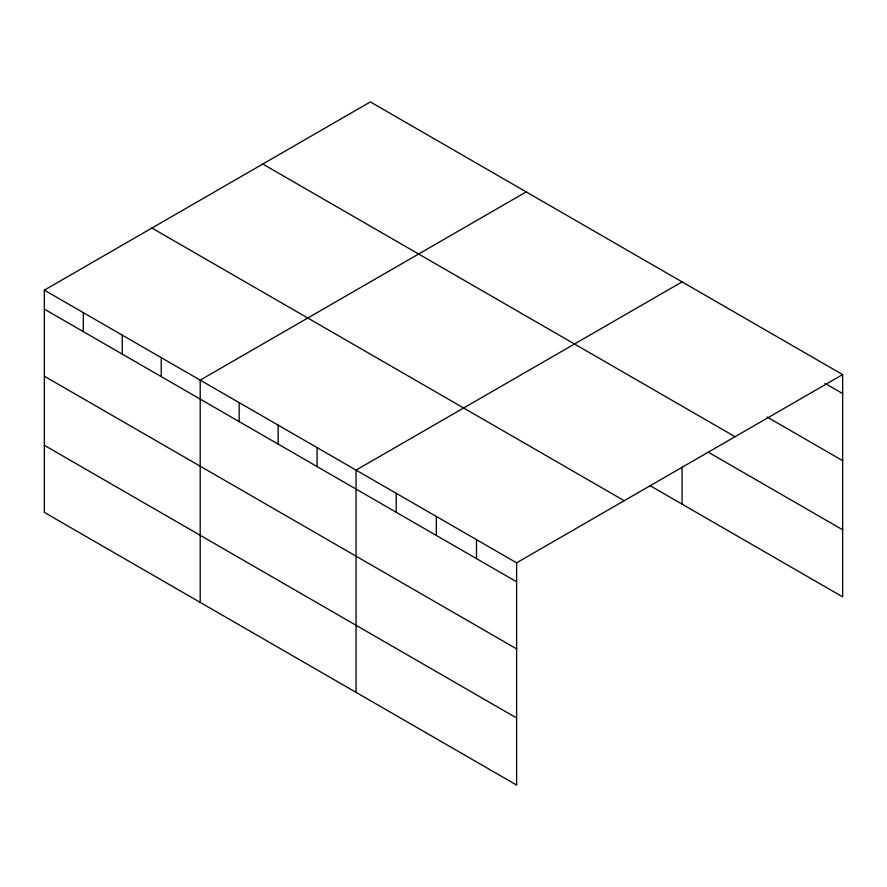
<?xml version="1.0" encoding="UTF-8"?>
<svg xmlns="http://www.w3.org/2000/svg" width="887" height="887" viewBox="0 0 887 887"><rect width="100%" height="100%" fill="white"/><g stroke="black" fill="none" stroke-linecap="round" stroke-linejoin="round"><path stroke-width="1.33" d="M516.633 648.885L516.633 562.824L44.35 290.149L44.35 512.409L516.633 785.073L516.633 648.885L44.35 376.21M650.193 485.743L842.65 596.851L842.65 374.591L370.367 101.927L44.35 290.149M526.224 191.902L200.207 380.124L200.207 602.384M682.07 281.889L356.053 470.11L356.053 692.37M516.633 562.824L842.65 374.591M824.943 383.35L842.65 393.573M767.089 417.034L842.65 460.652M262.785 164.04L735.068 436.714M708.048 452.06L842.65 529.772M151.932 228.037L624.215 500.7M44.35 309.131L516.633 581.794M44.35 445.318L516.633 717.993M682.07 467.183L682.07 504.149M476.496 539.64L476.496 558.622M436.349 516.467L436.349 535.449M396.201 493.283L396.201 512.265M317.091 447.613L317.091 466.595M278.13 425.117L278.13 444.099M239.168 402.62L239.168 421.602M161.246 357.638L161.246 376.609M122.273 335.142L122.273 354.113M83.311 312.645L83.311 331.627"/></g></svg>
